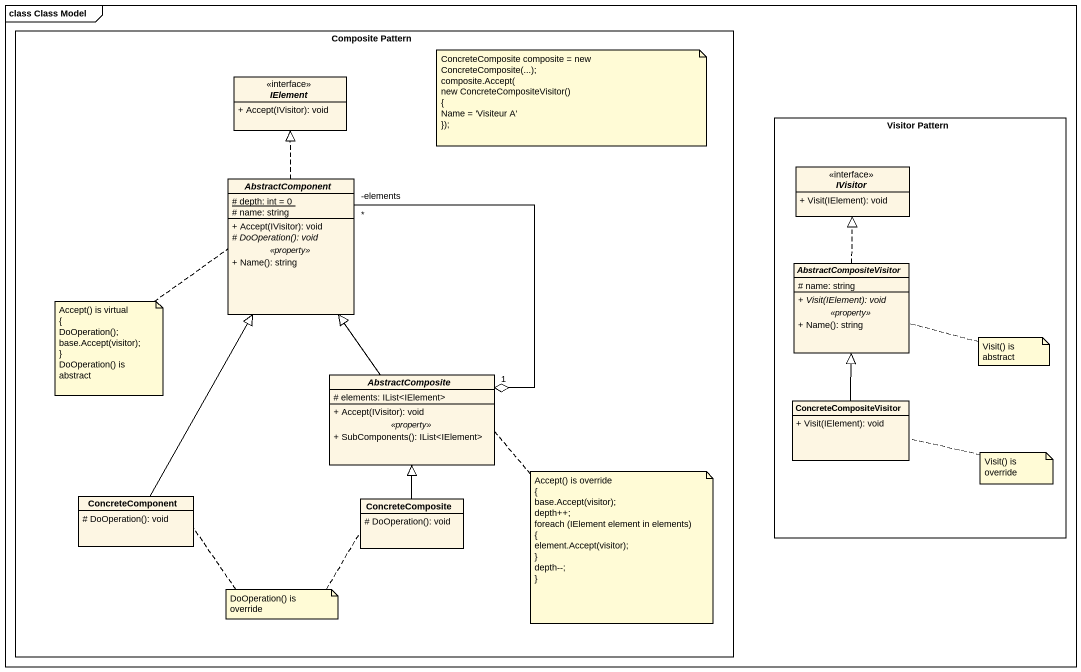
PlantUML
@startuml
mainframe class Class Model
hide circle
hide empty members
skinparam classAttributeIconSize 0
rectangle "Composite Pattern" as Composite_Pattern {
  interface IElement <<interface>> {
    + Accept(IVisitor): void
  }
  abstract class AbstractComponent {
    {static} # depth: int = 0
    # name: string
    --
    + Accept(IVisitor): void
    {abstract} # DoOperation(): void
    .. <<property>> ..
    + Name(): string
  }
  abstract class AbstractComposite {
    # elements: IList<IElement>
    --
    + Accept(IVisitor): void
    .. <<property>> ..
    + SubComponents(): IList<IElement>
  }
  class ConcreteComponent {
    # DoOperation(): void
  }
  class ConcreteComposite {
    # DoOperation(): void
  }
}
rectangle "Visitor Pattern" as Visitor_Pattern {
  interface IVisitor <<interface>> {
    + Visit(IElement): void
  }
  abstract class AbstractCompositeVisitor {
    # name: string
    --
    {abstract} + Visit(IElement): void
    .. <<property>> ..
    + Name(): string
  }
  class ConcreteCompositeVisitor {
    + Visit(IElement): void
  }
}
AbstractComponent .up.|> IElement
AbstractComponent "-elements\n*" --o "1" AbstractComposite
AbstractCompositeVisitor .up.|> IVisitor
AbstractComposite -up-|> AbstractComponent
ConcreteCompositeVisitor -up-|> AbstractCompositeVisitor
ConcreteComponent -up-|> AbstractComponent
ConcreteComposite -up-|> AbstractComposite
note as N1
  ConcreteComposite composite = new ConcreteComposite(...);
  composite.Accept(
  new ConcreteCompositeVisitor()
  {
  Name = 'Visiteur A'
  ~});
end note
note left of AbstractComponent
  Accept() is virtual
  {
  DoOperation();
  base.Accept(visitor);
  ~}
  DoOperation() is abstract
end note
note right of AbstractCompositeVisitor : Visit() is abstract
note right of ConcreteCompositeVisitor : Visit() is override
note bottom of AbstractComposite
  Accept() is override
  {
  base.Accept(visitor);
  depth++;
  foreach (IElement element in elements)
  {
  element.Accept(visitor);
  ~}
  depth--;
  ~}
end note
note as N6
  DoOperation() is override
end note
N6 .. ConcreteComposite
N6 .. ConcreteComponent
@enduml
